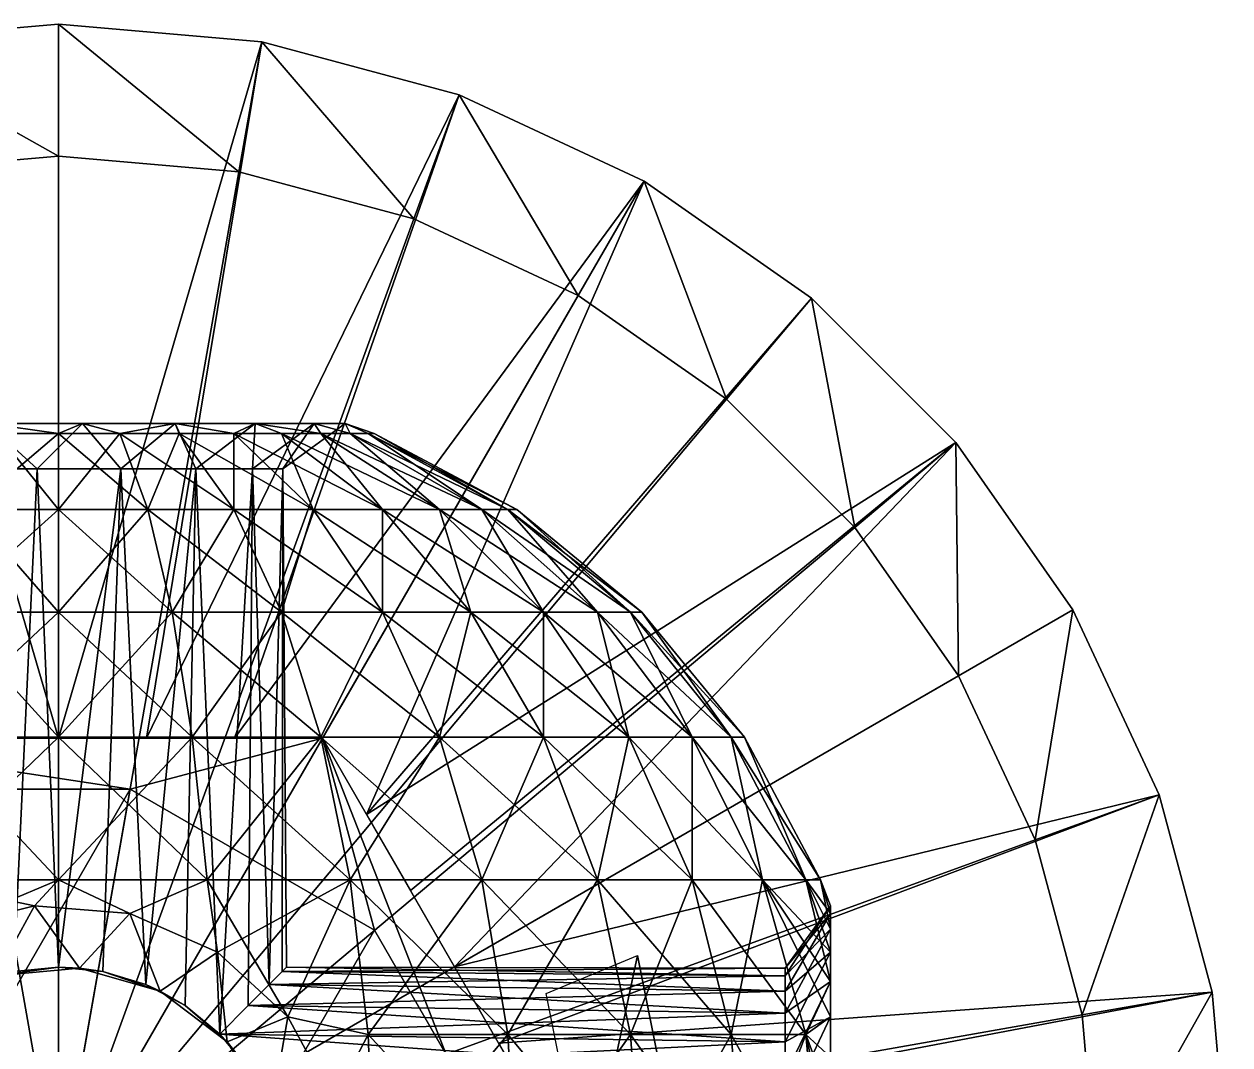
# Model space of a CAD drawing. Header units: centimetres. Extents: x -66.3 to 12.3, y -19.3 to 19.3.
# Drawn here: x 10.431 to 12.258, y 17.728 to 19.275 of the extents above; entities that cross this region are included whole.
import ezdxf

# ---------------------------------------------------------------- set-up
doc = ezdxf.new("R2010")
doc.units = ezdxf.units.CM
doc.layers.add('chrom', color=9, linetype='Continuous', true_color=0xbebebe)
doc.layers.add('plastik schwarz', color=250, linetype='Continuous', true_color=0x282828)

# ---------------------------------------------------------------- blocks, each defined once
blk = doc.blocks.new('GeometrySelector_19HIY996')
at = {"layer": 'plastik schwarz'}
for points in [[(-0.587308, -0.213763, 1.99999999065612), (-0.478778, -0.401742, 1.9999999824393), (0.10853, 0.615505, 2.0000000269046)], [(0.10853, 0.615505, 2.0000000269046), (-0.478778, -0.401742, 1.9999999824393), (-0.10853, -0.615505, 1.9999999730954)], [(0.10853, 0.615505, 2.0000000269046), (-0.10853, -0.615505, 1.9999999730954), (0.478778, 0.401742, 2.0000000175607)], [(0.478778, 0.401742, 2.0000000175607), (-0.10853, -0.615505, 1.9999999730954), (0.10853, -0.615505, 1.9999999730954)], [(-1.775, 7.86805e-08, 0.2), (-1.575, 8.74228e-08), (-1.74803, -0.308226, 0.2)], [(-1.775, 6.11959e-08, 0.6000000000000001), (-1.775, 7.86805e-08, 0.2), (-1.74803, -0.308226, 0.2)], [(-0.733333, -0.11547, 1.1), (-1.775, 6.11959e-08, 0.6000000000000001), (-1.74803, -0.308226, 0.6000000000000001)], [(-1.775, 6.11959e-08, 0.6000000000000001), (-1.74803, -0.308226, 0.2), (-1.74803, -0.308226, 0.6000000000000001)], [(-1.575, 8.74228e-08), (-1.55107, -0.273496), (-1.74803, -0.308226, 0.2)], [(0, 8.74228e-08), (-1.55107, -0.273496), (-1.575, 8.74228e-08)], [(0, 8.74228e-08), (-1.48002, -0.538682), (-1.55107, -0.273496)], [(0, 8.74228e-08), (-1.36399, -0.7875), (-1.48002, -0.538682)], [(0, 8.74228e-08), (-1.20652, -1.01239), (-1.36399, -0.7875)], [(0, 8.74228e-08), (-1.01239, -1.20652), (-1.20652, -1.01239)], [(0, 8.74228e-08), (-0.7875, -1.36399), (-1.01239, -1.20652)], [(-0.8, 1.09278e-08, 1.75), (-0.8, 3.93403e-08, 1.1), (-0.4, -0.69282, 1.1)], [(-0.587308, -0.213763, 1.99999999065612), (-0.8, 1.09278e-08, 1.75), (-0.4, -0.69282, 1.75)], [(-0.8, 1.09278e-08, 1.75), (-0.4, -0.69282, 1.1), (-0.4, -0.69282, 1.75)], [(0, 8.74228e-08), (-0.538682, -1.48002), (-0.7875, -1.36399)], [(0, 8.74228e-08), (-0.273496, -1.55107), (-0.538682, -1.48002)], [(0, 8.74228e-08), (0, -1.575), (-0.273496, -1.55107)], [(0, 8.74228e-08), (1.575, 8.74228e-08), (1.55107, -0.273496)], [(0, 8.74228e-08), (1.55107, -0.273496), (1.48002, -0.538682)], [(0, 8.74228e-08), (1.48002, -0.538682), (1.36399, -0.7875)], [(0, 8.74228e-08), (1.36399, -0.7875), (1.20652, -1.01239)], [(0, 8.74228e-08), (1.20652, -1.01239), (1.01239, -1.20652)], [(0, 8.74228e-08), (1.01239, -1.20652), (0.7875, -1.36399)], [(0, 8.74228e-08), (0.7875, -1.36399), (0.538682, -1.48002)], [(0, 8.74228e-08), (0.538682, -1.48002), (0.273496, -1.55107)], [(0, 8.74228e-08), (0.273496, -1.55107), (0, -1.575)], [(-0.666667, -0.23094, 1.1), (-0.733333, -0.11547, 1.1), (-1.74803, -0.308226, 0.6000000000000001)], [(-0.587308, -0.213763, 1.99999999065612), (-0.4, -0.69282, 1.75), (-0.478778, -0.401742, 1.9999999824393)], [(-0.666667, -0.23094, 1.1), (-1.74803, -0.308226, 0.6000000000000001), (-1.66795, -0.607086, 0.6000000000000001)], [(-0.6, -0.34641, 1.1), (-0.666667, -0.23094, 1.1), (-1.66795, -0.607086, 0.6000000000000001)], [(-1.74803, -0.308226, 0.2), (-1.55107, -0.273496), (-1.66795, -0.607086, 0.2)], [(-1.55107, -0.273496), (-1.48002, -0.538682), (-1.66795, -0.607086, 0.2)], [(-1.74803, -0.308226, 0.6000000000000001), (-1.74803, -0.308226, 0.2), (-1.66795, -0.607086, 0.2)], [(-1.74803, -0.308226, 0.6000000000000001), (-1.66795, -0.607086, 0.2), (-1.66795, -0.607086, 0.6000000000000001)], [(-0.6, -0.34641, 1.1), (-1.66795, -0.607086, 0.6000000000000001), (-1.53719, -0.8875, 0.6000000000000001)], [(-0.6, -0.34641, 1.1), (-1.53719, -0.8875, 0.6000000000000001), (-1.35973, -1.14095, 0.6000000000000001)], [(-0.6, -0.34641, 1.1), (-1.35973, -1.14095, 0.6000000000000001), (-0.533333, -0.46188, 1.1)], [(-0.10853, -0.615505, 1.9999999730954), (-0.478778, -0.401742, 1.9999999824393), (-0.4, -0.69282, 1.75)], [(-0.466667, -0.57735, 1.1), (-0.533333, -0.46188, 1.1), (-1.35973, -1.14095, 0.6000000000000001)], [(-1.66795, -0.607086, 0.2), (-1.48002, -0.538682), (-1.53719, -0.8875, 0.2)], [(-1.48002, -0.538682), (-1.36399, -0.7875), (-1.53719, -0.8875, 0.2)], [(-1.14095, -1.35973, 0.6000000000000001), (-0.466667, -0.57735, 1.1), (-1.35973, -1.14095, 0.6000000000000001)], [(-0.466667, -0.57735, 1.1), (-1.14095, -1.35973, 0.6000000000000001), (-0.8875, -1.53719, 0.6000000000000001)], [(-0.466667, -0.57735, 1.1), (-0.8875, -1.53719, 0.6000000000000001), (-0.4, -0.69282, 1.1)], [(-1.66795, -0.607086, 0.6000000000000001), (-1.66795, -0.607086, 0.2), (-1.53719, -0.8875, 0.2)], [(-1.66795, -0.607086, 0.6000000000000001), (-1.53719, -0.8875, 0.2), (-1.53719, -0.8875, 0.6000000000000001)], [(-0.10853, -0.615505, 1.9999999730954), (-0.4, -0.69282, 1.75), (0.4, -0.69282, 1.75)], [(-0.10853, -0.615505, 1.9999999730954), (0.4, -0.69282, 1.75), (0.10853, -0.615505, 1.9999999730954)], [(-0.266667, -0.69282, 1.1), (-0.4, -0.69282, 1.1), (-0.8875, -1.53719, 0.6000000000000001)], [(-0.266667, -0.69282, 1.1), (-0.8875, -1.53719, 0.6000000000000001), (-0.607086, -1.66795, 0.6000000000000001)], [(-0.133333, -0.69282, 1.1), (-0.266667, -0.69282, 1.1), (-0.607086, -1.66795, 0.6000000000000001)], [(-0.133333, -0.69282, 1.1), (-0.607086, -1.66795, 0.6000000000000001), (-0.308226, -1.74803, 0.6000000000000001)], [(-0.4, -0.69282, 1.75), (-0.4, -0.69282, 1.1), (0.4, -0.69282, 1.1)], [(-0.4, -0.69282, 1.75), (0.4, -0.69282, 1.1), (0.4, -0.69282, 1.75)], [(0, -0.69282, 1.1), (-0.133333, -0.69282, 1.1), (-0.308226, -1.74803, 0.6000000000000001)], [(0, -0.69282, 1.1), (-0.308226, -1.74803, 0.6000000000000001), (0, -1.775, 0.6000000000000001)], [(0, -0.69282, 1.1), (0, -1.775, 0.6000000000000001), (0.308226, -1.74803, 0.6000000000000001)], [(0, -0.69282, 1.1), (0.308226, -1.74803, 0.6000000000000001), (0.133333, -0.69282, 1.1)], [(-1.53719, -0.8875, 0.2), (-1.36399, -0.7875), (-1.35973, -1.14095, 0.2)], [(-1.36399, -0.7875), (-1.20652, -1.01239), (-1.35973, -1.14095, 0.2)], [(-1.53719, -0.8875, 0.6000000000000001), (-1.53719, -0.8875, 0.2), (-1.35973, -1.14095, 0.2)], [(-1.53719, -0.8875, 0.6000000000000001), (-1.35973, -1.14095, 0.2), (-1.35973, -1.14095, 0.6000000000000001)], [(-1.35973, -1.14095, 0.2), (-1.20652, -1.01239), (-1.14095, -1.35973, 0.2)], [(-1.20652, -1.01239), (-1.01239, -1.20652), (-1.14095, -1.35973, 0.2)], [(-1.35973, -1.14095, 0.6000000000000001), (-1.35973, -1.14095, 0.2), (-1.14095, -1.35973, 0.2)], [(-1.35973, -1.14095, 0.6000000000000001), (-1.14095, -1.35973, 0.2), (-1.14095, -1.35973, 0.6000000000000001)], [(-1.14095, -1.35973, 0.2), (-1.01239, -1.20652), (-0.8875, -1.53719, 0.2)], [(-1.01239, -1.20652), (-0.7875, -1.36399), (-0.8875, -1.53719, 0.2)], [(-1.14095, -1.35973, 0.6000000000000001), (-1.14095, -1.35973, 0.2), (-0.8875, -1.53719, 0.2)], [(-1.14095, -1.35973, 0.6000000000000001), (-0.8875, -1.53719, 0.2), (-0.8875, -1.53719, 0.6000000000000001)], [(-0.8875, -1.53719, 0.2), (-0.7875, -1.36399), (-0.607086, -1.66795, 0.2)], [(-0.7875, -1.36399), (-0.538682, -1.48002), (-0.607086, -1.66795, 0.2)], [(-0.607086, -1.66795, 0.2), (-0.538682, -1.48002), (-0.308226, -1.74803, 0.2)], [(-0.538682, -1.48002), (-0.273496, -1.55107), (-0.308226, -1.74803, 0.2)], [(-0.8875, -1.53719, 0.6000000000000001), (-0.8875, -1.53719, 0.2), (-0.607086, -1.66795, 0.2)], [(-0.8875, -1.53719, 0.6000000000000001), (-0.607086, -1.66795, 0.2), (-0.607086, -1.66795, 0.6000000000000001)], [(-0.308226, -1.74803, 0.2), (-0.273496, -1.55107), (0, -1.775, 0.2)], [(-0.273496, -1.55107), (0, -1.575), (0, -1.775, 0.2)], [(0, -1.575), (0.273496, -1.55107), (0.308226, -1.74803, 0.2)], [(0, -1.775, 0.2), (0, -1.575), (0.308226, -1.74803, 0.2)], [(-0.607086, -1.66795, 0.6000000000000001), (-0.607086, -1.66795, 0.2), (-0.308226, -1.74803, 0.2)], [(-0.607086, -1.66795, 0.6000000000000001), (-0.308226, -1.74803, 0.2), (-0.308226, -1.74803, 0.6000000000000001)], [(-0.308226, -1.74803, 0.6000000000000001), (-0.308226, -1.74803, 0.2), (0, -1.775, 0.2)], [(-0.308226, -1.74803, 0.6000000000000001), (0, -1.775, 0.2), (0, -1.775, 0.6000000000000001)], [(0, -1.775, 0.6000000000000001), (0, -1.775, 0.2), (0.308226, -1.74803, 0.2)], [(0, -1.775, 0.6000000000000001), (0.308226, -1.74803, 0.2), (0.308226, -1.74803, 0.6000000000000001)]]:
    blk.add_3dface(points, dxfattribs=at)
blk = doc.blocks.new('hallerfuss_19HIY99')
blk.add_blockref('GeometrySelector_19HIY996', (0, 0))
blk = doc.blocks.new('GeometrySelector_19HIY9914')
for points in [[(47.83543, 7.1e-15, 115.48494), (41.66691, -14.30426999999999, 116.97973), (46.91628, -24.38629, 113.26593)], [(69.44628, 6.4e-15, 103.9337), (47.83543, 7.1e-15, 115.48494), (46.91628, -24.38629, 113.26593)], [(69.44628, 6.4e-15, 103.9337), (46.91628, -24.38629, 113.26593), (68.11189, -24.38629, 101.93664)], [(68.11189, -24.38629, 101.93664), (86.68999, -24.38629, 86.68999), (88.38835, 5.4e-15, 88.38835)], [(69.44628, 6.4e-15, 103.9337), (68.11189, -24.38629, 101.93664), (88.38835, 5.4e-15, 88.38835)], [(88.38835, 5.4e-15, 88.38835), (86.68999, -24.38629, 86.68999), (103.9337, 4.3e-15, 69.44628)], [(101.93664, -24.38629, 68.11189), (103.9337, 4.3e-15, 69.44628), (86.68999, -24.38629, 86.68999)], [(113.26593, -24.38629, 46.91628), (115.48494, 2.9e-15, 47.83543), (101.93664, -24.38629, 68.11189)], [(101.93664, -24.38629, 68.11189), (115.48494, 2.9e-15, 47.83543), (103.9337, 4.3e-15, 69.44628)], [(116.97973, -7.251029999999997, 43.45303999999999), (115.48494, 2.9e-15, 47.83543), (113.26593, -24.38629, 46.91628)], [(41.66691, -14.30427000000001, -116.97973), (47.83543, -7.1e-15, -115.48494), (46.91628, -24.38629000000001, -113.26593)], [(46.91628, -24.38629000000001, -113.26593), (47.83543, -7.1e-15, -115.48494), (68.11189, -24.38629000000001, -101.93664)], [(68.11189, -24.38629000000001, -101.93664), (47.83543, -7.1e-15, -115.48494), (69.44628, -6.4e-15, -103.9337)], [(68.11189, -24.38629000000001, -101.93664), (69.44628, -6.4e-15, -103.9337), (86.68999, -24.38629000000001, -86.68999)], [(86.68999, -24.38629000000001, -86.68999), (69.44628, -6.4e-15, -103.9337), (88.38835, -5.4e-15, -88.38835)], [(86.68999, -24.38629000000001, -86.68999), (88.38835, -5.4e-15, -88.38835), (101.93664, -24.38629000000001, -68.11189)], [(101.93664, -24.38629000000001, -68.11189), (88.38835, -5.4e-15, -88.38835), (103.9337, -4.3e-15, -69.44628)], [(113.26593, -24.38629000000001, -46.91628), (101.93664, -24.38629000000001, -68.11189), (103.9337, -4.3e-15, -69.44628)], [(113.26593, -24.38629000000001, -46.91628), (103.9337, -4.3e-15, -69.44628), (115.48494, -2.9e-15, -47.83543)], [(115.48494, -2.9e-15, -47.83543), (116.97973, -14.30427, -41.66691), (113.26593, -24.38629000000001, -46.91628)], [(116.97973, -7.251029999999997, 43.45303999999999), (113.26593, -24.38629, 46.91628), (116.97973, -20.96733, 38.74423)], [(34.7647, -27.05845000000001, -116.97973), (25.55862, -23.29976000000001, -110.12026), (32.24955, -12.49354000000001, -110.12026)], [(28.75638, -19.2144, -28.75638), (32.24955, -12.49354000000001, -110.12026), (25.55862, -23.29976000000001, -110.12026)], [(34.7647, -27.05844999999999, 116.97973), (32.24955, -12.49353999999999, 110.12026), (25.55862, -23.29975999999999, 110.12026)], [(28.75638, -19.2144, 28.75638), (25.55862, -23.29975999999999, 110.12026), (32.24955, -12.49353999999999, 110.12026)], [(110.12026, -12.49354, -32.24955), (28.75638, -19.2144, -28.75638), (110.12026, -23.29976, -25.55862)], [(34.7647, -27.05845000000001, -116.97973), (32.24955, -12.49354000000001, -110.12026), (41.66691, -14.30427000000001, -116.97973)], [(41.66691, -14.30426999999999, 116.97973), (32.24955, -12.49353999999999, 110.12026), (34.7647, -27.05844999999999, 116.97973)], [(116.97973, -14.30427, -41.66691), (110.12026, -12.49354, -32.24955), (116.97973, -27.05845, -34.7647)], [(116.97973, -27.05845, -34.7647), (110.12026, -12.49354, -32.24955), (110.12026, -23.29976, -25.55862)], [(46.91628, -24.38629, 113.26593), (41.66691, -14.30426999999999, 116.97973), (34.7647, -27.05844999999999, 116.97973)], [(46.91628, -24.38629000000001, -113.26593), (34.7647, -27.05845000000001, -116.97973), (41.66691, -14.30427000000001, -116.97973)], [(113.26593, -24.38629000000001, -46.91628), (116.97973, -14.30427, -41.66691), (116.97973, -27.05845, -34.7647)], [(110.12026, -27.59943, 20.84212), (24.45529, -24.45529, 24.45529), (110.12026, -18.20666, 29.40476)], [(110.12026, -18.20666, 29.40476), (24.45529, -24.45529, 24.45529), (28.75638, -19.2144, 28.75638)], [(116.97973, -32.41149, 29.83688), (110.12026, -27.59943, 20.84212), (110.12026, -18.20666, 29.40476)], [(116.97973, -32.41149, 29.83688), (110.12026, -18.20666, 29.40476), (116.97973, -20.96733, 38.74423)], [(28.75638, -19.2144, -28.75638), (25.55862, -23.29976000000001, -110.12026), (24.45529, -24.45529, -24.45529)], [(24.45529, -24.45529, 24.45529), (25.55862, -23.29975999999999, 110.12026), (28.75638, -19.2144, 28.75638)], [(110.12026, -23.29976, -25.55862), (28.75638, -19.2144, -28.75638), (24.45529, -24.45529, -24.45529)], [(116.97973, -20.96733, 38.74423), (113.26593, -24.38629, 46.91628), (116.97973, -32.41149, 29.83688)], [(24.09518, -36.88043, -116.97973), (15.41586, -30.95922000000001, -110.12026), (25.55862, -23.29976000000001, -110.12026)], [(19.2144, -28.75638, -28.75638), (25.55862, -23.29976000000001, -110.12026), (15.41586, -30.95922000000001, -110.12026)], [(24.09518, -36.88042999999999, 116.97973), (25.55862, -23.29975999999999, 110.12026), (15.41586, -30.95921999999999, 110.12026)], [(19.2144, -28.75638, 28.75638), (15.41586, -30.95921999999999, 110.12026), (25.55862, -23.29975999999999, 110.12026)], [(24.45529, -24.45529, -24.45529), (25.55862, -23.29976000000001, -110.12026), (19.2144, -28.75638, -28.75638)], [(19.2144, -28.75638, 28.75638), (25.55862, -23.29975999999999, 110.12026), (24.45529, -24.45529, 24.45529)], [(24.09518, -36.88043, -116.97973), (25.55862, -23.29976000000001, -110.12026), (34.7647, -27.05845000000001, -116.97973)], [(34.7647, -27.05844999999999, 116.97973), (25.55862, -23.29975999999999, 110.12026), (24.09518, -36.88042999999999, 116.97973)], [(110.12026, -23.29976, -25.55862), (24.45529, -24.45529, -24.45529), (28.75638, -28.75638, -19.2144)], [(110.12026, -23.29976, -25.55862), (28.75638, -28.75638, -19.2144), (110.12026, -30.95922, -15.41586)], [(116.97973, -27.05845, -34.7647), (110.12026, -23.29976, -25.55862), (116.97973, -36.88043, -24.09518)], [(116.97973, -36.88043, -24.09518), (110.12026, -23.29976, -25.55862), (110.12026, -30.95922, -15.41586)], [(20.84212, -110.12026, 27.59943000000001), (19.2144, -28.75638, 28.75638), (24.45529, -24.45529, 24.45529)], [(20.84212, -110.12026, -27.59942999999999), (24.45529, -24.45529, -24.45529), (19.2144, -28.75638, -28.75638)], [(20.84212, -110.12026, 27.59943000000001), (24.45529, -24.45529, 24.45529), (29.40476, -110.12026, 18.20666000000001)], [(29.40476, -110.12026, -18.20665999999999), (24.45529, -24.45529, -24.45529), (20.84212, -110.12026, -27.59942999999999)], [(29.40476, -110.12026, 18.20666000000001), (24.45529, -24.45529, 24.45529), (28.75638, -28.75638, 19.2144)], [(29.40476, -110.12026, -18.20665999999999), (28.75638, -28.75638, -19.2144), (24.45529, -24.45529, -24.45529)], [(110.12026, -27.59943, 20.84212), (28.75638, -28.75638, 19.2144), (24.45529, -24.45529, 24.45529)], [(46.91628, -24.38629, 113.26593), (34.7647, -27.05844999999999, 116.97973), (44.19417, -47.83543, 106.69417)], [(46.91628, -24.38629000000001, -113.26593), (44.19417, -47.83543000000001, -106.69417), (34.7647, -27.05845000000001, -116.97973)], [(64.16, -47.83543000000001, -96.02221999999999), (44.19417, -47.83543000000001, -106.69417), (46.91628, -24.38629000000001, -113.26593)], [(44.19417, -47.83543, 106.69417), (64.16, -47.83543, 96.02221999999999), (68.11189, -24.38629, 101.93664)], [(68.11189, -24.38629, 101.93664), (46.91628, -24.38629, 113.26593), (44.19417, -47.83543, 106.69417)], [(46.91628, -24.38629000000001, -113.26593), (68.11189, -24.38629000000001, -101.93664), (64.16, -47.83543000000001, -96.02221999999999)], [(68.11189, -24.38629, 101.93664), (64.16, -47.83543, 96.02221999999999), (86.68999, -24.38629, 86.68999)], [(81.66019, -47.83543, 81.66019), (86.68999, -24.38629, 86.68999), (64.16, -47.83543, 96.02221999999999)], [(64.16, -47.83543000000001, -96.02221999999999), (68.11189, -24.38629000000001, -101.93664), (81.66019, -47.83543000000001, -81.66019)], [(81.66019, -47.83543000000001, -81.66019), (68.11189, -24.38629000000001, -101.93664), (86.68999, -24.38629000000001, -86.68999)], [(96.02221999999999, -47.83543, 64.16), (101.93664, -24.38629, 68.11189), (81.66019, -47.83543, 81.66019)], [(81.66019, -47.83543, 81.66019), (101.93664, -24.38629, 68.11189), (86.68999, -24.38629, 86.68999)], [(86.68999, -24.38629000000001, -86.68999), (96.02221999999999, -47.83543000000001, -64.16), (81.66019, -47.83543000000001, -81.66019)], [(101.93664, -24.38629000000001, -68.11189), (96.02221999999999, -47.83543000000001, -64.16), (86.68999, -24.38629000000001, -86.68999)], [(106.69417, -47.83543, -44.19417), (96.02221999999999, -47.83543000000001, -64.16), (101.93664, -24.38629000000001, -68.11189)], [(106.69417, -47.83543, 44.19417), (113.26593, -24.38629, 46.91628), (96.02221999999999, -47.83543, 64.16)], [(96.02221999999999, -47.83543, 64.16), (113.26593, -24.38629, 46.91628), (101.93664, -24.38629, 68.11189)], [(106.69417, -47.83543, -44.19417), (101.93664, -24.38629000000001, -68.11189), (113.26593, -24.38629000000001, -46.91628)], [(116.97973, -32.41149, 29.83688), (113.26593, -24.38629, 46.91628), (106.69417, -47.83543, 44.19417)], [(113.26593, -24.38629000000001, -46.91628), (116.97973, -27.05845, -34.7647), (106.69417, -47.83543, -44.19417)], [(44.19417, -47.83543000000001, -106.69417), (22.52999, -47.83543000000001, -113.26593), (34.7647, -27.05845000000001, -116.97973)], [(34.7647, -27.05845000000001, -116.97973), (22.52999, -47.83543000000001, -113.26593), (24.09518, -36.88043, -116.97973)], [(44.19417, -47.83543, 106.69417), (34.7647, -27.05844999999999, 116.97973), (24.09518, -36.88042999999999, 116.97973)], [(106.69417, -47.83543, -44.19417), (116.97973, -27.05845, -34.7647), (116.97973, -36.88043, -24.09518)], [(19.2144, -28.75638, -28.75638), (15.41586, -30.95922000000001, -110.12026), (13.23511, -31.95237000000001, -31.95237)], [(13.23511, -31.95237, 31.95237000000001), (15.41586, -30.95921999999999, 110.12026), (19.2144, -28.75638, 28.75638)], [(20.84212, -110.12026, 27.59943000000001), (13.23511, -31.95237, 31.95237000000001), (19.2144, -28.75638, 28.75638)], [(20.84212, -110.12026, -27.59942999999999), (19.2144, -28.75638, -28.75638), (13.23511, -31.95237000000001, -31.95237)], [(110.12026, -27.59943, 20.84212), (31.95237, -31.95237, 13.23511), (28.75638, -28.75638, 19.2144)], [(29.40476, -110.12026, 18.20666000000001), (28.75638, -28.75638, 19.2144), (31.95237, -31.95237, 13.23511)], [(29.40476, -110.12026, -18.20665999999999), (31.95237, -31.95237, -13.23511), (28.75638, -28.75638, -19.2144)], [(110.12026, -30.95922, -15.41586), (28.75638, -28.75638, -19.2144), (31.95237, -31.95237, -13.23511)], [(110.12026, -33.26474, 9.464630000000001), (31.95237, -31.95237, 13.23511), (110.12026, -27.59943, 20.84212)], [(116.97973, -40.34336, 17.69624), (110.12026, -33.26474, 9.464630000000001), (110.12026, -27.59943, 20.84212)], [(116.97973, -40.34336, 17.69624), (110.12026, -27.59943, 20.84212), (116.97973, -32.41149, 29.83688)], [(10.81459, -42.70584000000001, -116.97973), (3.1911, -34.43747000000001, -110.12026), (15.41586, -30.95922000000001, -110.12026)], [(6.747199999999999, -33.92046, -33.92046), (15.41586, -30.95922000000001, -110.12026), (3.1911, -34.43747000000001, -110.12026)], [(10.81459, -42.70583999999999, 116.97973), (15.41586, -30.95921999999999, 110.12026), (3.1911, -34.43747, 110.12026)], [(6.747199999999999, -33.92046, 33.92046), (3.1911, -34.43747, 110.12026), (15.41586, -30.95921999999999, 110.12026)], [(13.23511, -31.95237000000001, -31.95237), (15.41586, -30.95922000000001, -110.12026), (6.747199999999999, -33.92046, -33.92046)], [(6.747199999999999, -33.92046, 33.92046), (15.41586, -30.95921999999999, 110.12026), (13.23511, -31.95237, 31.95237000000001)], [(10.81459, -42.70584000000001, -116.97973), (15.41586, -30.95922000000001, -110.12026), (24.09518, -36.88043, -116.97973)], [(24.09518, -36.88042999999999, 116.97973), (15.41586, -30.95921999999999, 110.12026), (10.81459, -42.70583999999999, 116.97973)], [(110.12026, -30.95922, -15.41586), (31.95237, -31.95237, -13.23511), (33.92046, -33.92046, -6.747199999999998)], [(110.12026, -30.95922, -15.41586), (33.92046, -33.92046, -6.747199999999998), (110.12026, -34.43747, -3.191099999999998)], [(116.97973, -36.88043, -24.09518), (110.12026, -30.95922, -15.41586), (116.97973, -42.70584, -10.81459)], [(116.97973, -42.70584, -10.81459), (110.12026, -30.95922, -15.41586), (110.12026, -34.43747, -3.191099999999998)], [(9.46463, -110.12026, 33.26474000000001), (6.747199999999999, -33.92046, 33.92046), (13.23511, -31.95237, 31.95237000000001)], [(9.46463, -110.12026, -33.26474), (13.23511, -31.95237000000001, -31.95237), (6.747199999999999, -33.92046, -33.92046)], [(9.46463, -110.12026, 33.26474000000001), (13.23511, -31.95237, 31.95237000000001), (20.84212, -110.12026, 27.59943000000001)], [(20.84212, -110.12026, -27.59942999999999), (13.23511, -31.95237000000001, -31.95237), (9.46463, -110.12026, -33.26474)], [(29.40476, -110.12026, 18.20666000000001), (31.95237, -31.95237, 13.23511), (33.99612, -110.12026, 6.354980000000007)], [(33.99612, -110.12026, -6.354979999999993), (31.95237, -31.95237, -13.23511), (29.40476, -110.12026, -18.20665999999999)], [(33.99612, -110.12026, 6.354980000000007), (31.95237, -31.95237, 13.23511), (33.92046, -33.92046, 6.747200000000001)], [(33.99612, -110.12026, -6.354979999999993), (33.92046, -33.92046, -6.747199999999998), (31.95237, -31.95237, -13.23511)], [(110.12026, -33.26474, 9.464630000000001), (33.92046, -33.92046, 6.747200000000001), (31.95237, -31.95237, 13.23511)], [(116.97973, -32.41149, 29.83688), (106.69417, -47.83543, 44.19417), (113.26593, -47.83543, 22.52999)], [(113.26593, -47.83543, 22.52999), (116.97973, -40.34336, 17.69624), (116.97973, -32.41149, 29.83688)], [(-17.69624, -40.34336, -116.97973), (-9.46463, -33.26474000000001, -110.12026), (-3.63794, -43.90341000000001, -116.97973)], [(-3.63794, -43.90340999999999, 116.97973), (-9.46463, -33.26474, 110.12026), (-17.69624, -40.34335999999999, 116.97973)], [(-15.41586, -110.12026, 30.95922000000001), (-6.747199999999999, -33.92046, 33.92046), (-3.1911, -110.12026, 34.43747000000001)], [(-3.1911, -110.12026, -34.43747), (-6.747199999999999, -33.92046, -33.92046), (-15.41586, -110.12026, -30.95921999999999)], [(-3.63794, -43.90341000000001, -116.97973), (-9.46463, -33.26474000000001, -110.12026), (3.1911, -34.43747000000001, -110.12026)], [(0, -34.585, -34.585), (3.1911, -34.43747000000001, -110.12026), (-9.46463, -33.26474000000001, -110.12026)], [(0, -34.585, -34.585), (-9.46463, -33.26474000000001, -110.12026), (-6.747199999999999, -33.92046, -33.92046)], [(-3.63794, -43.90340999999999, 116.97973), (3.1911, -34.43747, 110.12026), (-9.46463, -33.26474, 110.12026)], [(-6.747199999999999, -33.92046, 33.92046), (-9.46463, -33.26474, 110.12026), (0, -34.585, 34.585)], [(0, -34.585, 34.585), (-9.46463, -33.26474, 110.12026), (3.1911, -34.43747, 110.12026)], [(-3.1911, -110.12026, 34.43747000000001), (-6.747199999999999, -33.92046, 33.92046), (0, -34.585, 34.585)], [(-3.1911, -110.12026, -34.43747), (0, -34.585, -34.585), (-6.747199999999999, -33.92046, -33.92046)], [(-3.63794, -43.90341000000001, -116.97973), (3.1911, -34.43747000000001, -110.12026), (10.81459, -42.70584000000001, -116.97973)], [(10.81459, -42.70583999999999, 116.97973), (3.1911, -34.43747, 110.12026), (-3.63794, -43.90340999999999, 116.97973)], [(-3.1911, -110.12026, 34.43747000000001), (0, -34.585, 34.585), (9.46463, -110.12026, 33.26474000000001)], [(9.46463, -110.12026, -33.26474), (0, -34.585, -34.585), (-3.1911, -110.12026, -34.43747)], [(6.747199999999999, -33.92046, -33.92046), (3.1911, -34.43747000000001, -110.12026), (0, -34.585, -34.585)], [(0, -34.585, 34.585), (3.1911, -34.43747, 110.12026), (6.747199999999999, -33.92046, 33.92046)], [(9.46463, -110.12026, 33.26474000000001), (0, -34.585, 34.585), (6.747199999999999, -33.92046, 33.92046)], [(9.46463, -110.12026, -33.26474), (6.747199999999999, -33.92046, -33.92046), (0, -34.585, -34.585)], [(110.12026, -33.26474, 9.464630000000001), (34.585, -34.585), (33.92046, -33.92046, 6.747200000000001)], [(33.99612, -110.12026, 6.354980000000007), (33.92046, -33.92046, 6.747200000000001), (34.585, -34.585)], [(33.99612, -110.12026, -6.354979999999993), (34.585, -34.585), (33.92046, -33.92046, -6.747199999999998)], [(110.12026, -34.43747, -3.191099999999998), (33.92046, -33.92046, -6.747199999999998), (34.585, -34.585)], [(33.99612, -110.12026, 6.354980000000007), (34.585, -34.585), (33.99612, -110.12026, -6.354979999999993)], [(110.12026, -34.43747, -3.191099999999998), (34.585, -34.585), (110.12026, -33.26474, 9.464630000000001)], [(116.97973, -43.90341, 3.637940000000003), (110.12026, -34.43747, -3.191099999999998), (110.12026, -33.26474, 9.464630000000001)], [(116.97973, -43.90341, 3.637940000000003), (110.12026, -33.26474, 9.464630000000001), (116.97973, -40.34336, 17.69624)], [(116.97973, -42.70584, -10.81459), (110.12026, -34.43747, -3.191099999999998), (116.97973, -43.90341, 3.637940000000003)], [(22.52999, -47.83543, 113.26593), (24.09518, -36.88042999999999, 116.97973), (10.81459, -42.70583999999999, 116.97973)], [(24.09518, -36.88043, -116.97973), (22.52999, -47.83543000000001, -113.26593), (10.81459, -42.70584000000001, -116.97973)], [(44.19417, -47.83543, 106.69417), (24.09518, -36.88042999999999, 116.97973), (22.52999, -47.83543, 113.26593)], [(106.69417, -47.83543, -44.19417), (116.97973, -36.88043, -24.09518), (113.26593, -47.83543, -22.52998999999999)], [(113.26593, -47.83543, -22.52998999999999), (116.97973, -36.88043, -24.09518), (116.97973, -42.70584, -10.81459)], [(0, -47.83543, 115.48494), (-17.69624, -40.34335999999999, 116.97973), (-22.52999, -47.83543, 113.26593)], [(-3.63794, -43.90341000000001, -116.97973), (-22.52999, -47.83543000000001, -113.26593), (-17.69624, -40.34336, -116.97973)], [(0, -47.83543, 115.48494), (-3.63794, -43.90340999999999, 116.97973), (-17.69624, -40.34335999999999, 116.97973)], [(115.48494, -47.83543), (116.97973, -40.34336, 17.69624), (113.26593, -47.83543, 22.52999)], [(115.48494, -47.83543), (116.97973, -43.90341, 3.637940000000003), (116.97973, -40.34336, 17.69624)], [(0, -47.83543, 115.48494), (10.81459, -42.70583999999999, 116.97973), (-3.63794, -43.90340999999999, 116.97973)], [(10.81459, -42.70584000000001, -116.97973), (0, -47.83543000000001, -115.48494), (-3.63794, -43.90341000000001, -116.97973)], [(22.52999, -47.83543, 113.26593), (10.81459, -42.70583999999999, 116.97973), (0, -47.83543, 115.48494)], [(10.81459, -42.70584000000001, -116.97973), (22.52999, -47.83543000000001, -113.26593), (0, -47.83543000000001, -115.48494)], [(113.26593, -47.83543, -22.52998999999999), (116.97973, -42.70584, -10.81459), (115.48494, -47.83543)], [(115.48494, -47.83543), (116.97973, -42.70584, -10.81459), (116.97973, -43.90341, 3.637940000000003)], [(-3.63794, -43.90341000000001, -116.97973), (0, -47.83543000000001, -115.48494), (-22.52999, -47.83543000000001, -113.26593)], [(0, -47.83543, 115.48494), (-22.52999, -47.83543, 113.26593), (-20.27646, -69.44628, 101.93664)], [(0, -47.83543000000001, -115.48494), (0, -69.44628, -103.9337), (-22.52999, -47.83543000000001, -113.26593)], [(0, -69.44628, -103.9337), (-20.27646, -69.44628, -101.93664), (-22.52999, -47.83543000000001, -113.26593)], [(0, -69.44628, 103.9337), (0, -47.83543, 115.48494), (-20.27646, -69.44628, 101.93664)], [(0, -69.44628, 103.9337), (20.27646, -69.44628, 101.93664), (22.52999, -47.83543, 113.26593)], [(22.52999, -47.83543000000001, -113.26593), (20.27646, -69.44628, -101.93664), (0, -47.83543000000001, -115.48494)], [(22.52999, -47.83543, 113.26593), (0, -47.83543, 115.48494), (0, -69.44628, 103.9337)], [(20.27646, -69.44628, -101.93664), (0, -69.44628, -103.9337), (0, -47.83543000000001, -115.48494)], [(22.52999, -47.83543, 113.26593), (20.27646, -69.44628, 101.93664), (44.19417, -47.83543, 106.69417)], [(20.27646, -69.44628, 101.93664), (39.77371, -69.44628, 96.02221999999999), (44.19417, -47.83543, 106.69417)], [(39.77371, -69.44628, -96.02221999999999), (20.27646, -69.44628, -101.93664), (22.52999, -47.83543000000001, -113.26593)], [(44.19417, -47.83543000000001, -106.69417), (39.77371, -69.44628, -96.02221999999999), (22.52999, -47.83543000000001, -113.26593)], [(44.19417, -47.83543, 106.69417), (39.77371, -69.44628, 96.02221999999999), (64.16, -47.83543, 96.02221999999999)], [(57.74247, -69.44628, -86.41771), (39.77371, -69.44628, -96.02221999999999), (44.19417, -47.83543000000001, -106.69417)], [(39.77371, -69.44628, 96.02221999999999), (57.74247, -69.44628, 86.41771), (64.16, -47.83543, 96.02221999999999)], [(64.16, -47.83543000000001, -96.02221999999999), (57.74247, -69.44628, -86.41771), (44.19417, -47.83543000000001, -106.69417)], [(73.49223, -69.44628, -73.49223), (57.74247, -69.44628, -86.41771), (64.16, -47.83543000000001, -96.02221999999999)], [(73.49223, -69.44628, 73.49223), (81.66019, -47.83543, 81.66019), (57.74247, -69.44628, 86.41771)], [(57.74247, -69.44628, 86.41771), (81.66019, -47.83543, 81.66019), (64.16, -47.83543, 96.02221999999999)], [(64.16, -47.83543000000001, -96.02221999999999), (81.66019, -47.83543000000001, -81.66019), (73.49223, -69.44628, -73.49223)], [(73.49223, -69.44628, -73.49223), (81.66019, -47.83543000000001, -81.66019), (86.41771, -69.44628, -57.74246999999999)], [(86.41771, -69.44628, 57.74247), (96.02221999999999, -47.83543, 64.16), (73.49223, -69.44628, 73.49223)], [(73.49223, -69.44628, 73.49223), (96.02221999999999, -47.83543, 64.16), (81.66019, -47.83543, 81.66019)], [(96.02221999999999, -47.83543000000001, -64.16), (86.41771, -69.44628, -57.74246999999999), (81.66019, -47.83543000000001, -81.66019)], [(86.41771, -69.44628, 57.74247), (96.02221999999999, -69.44628, 39.77371000000001), (106.69417, -47.83543, 44.19417)], [(96.02221999999999, -69.44628, -39.77370999999999), (86.41771, -69.44628, -57.74246999999999), (96.02221999999999, -47.83543000000001, -64.16)], [(106.69417, -47.83543, 44.19417), (96.02221999999999, -47.83543, 64.16), (86.41771, -69.44628, 57.74247)], [(113.26593, -47.83543, 22.52999), (106.69417, -47.83543, 44.19417), (96.02221999999999, -69.44628, 39.77371000000001)], [(113.26593, -47.83543, 22.52999), (96.02221999999999, -69.44628, 39.77371000000001), (101.93664, -69.44628, 20.27646)], [(96.02221999999999, -69.44628, -39.77370999999999), (96.02221999999999, -47.83543000000001, -64.16), (106.69417, -47.83543, -44.19417)], [(96.02221999999999, -69.44628, -39.77370999999999), (106.69417, -47.83543, -44.19417), (101.93664, -69.44628, -20.27646)], [(101.93664, -69.44628, -20.27646), (106.69417, -47.83543, -44.19417), (113.26593, -47.83543, -22.52998999999999)], [(101.93664, -69.44628, -20.27646), (113.26593, -47.83543, -22.52998999999999), (103.9337, -69.44628)], [(103.9337, -69.44628), (115.48494, -47.83543), (101.93664, -69.44628, 20.27646)], [(101.93664, -69.44628, 20.27646), (115.48494, -47.83543), (113.26593, -47.83543, 22.52999)], [(103.9337, -69.44628), (113.26593, -47.83543, -22.52998999999999), (115.48494, -47.83543)], [(0, -88.38835, -88.38835), (-17.24371, -88.38835, -86.68999), (-20.27646, -69.44628, -101.93664)], [(0, -69.44628, 103.9337), (-20.27646, -69.44628, 101.93664), (-17.24371, -88.38835, 86.68999)], [(0, -69.44628, -103.9337), (0, -88.38835, -88.38835), (-20.27646, -69.44628, -101.93664)], [(-17.24371, -88.38835, 86.68999), (0, -88.38835, 88.38835), (0, -69.44628, 103.9337)], [(0, -69.44628, 103.9337), (0, -88.38835, 88.38835), (20.27646, -69.44628, 101.93664)], [(0, -88.38835, 88.38835), (17.24371, -88.38835, 86.68999), (20.27646, -69.44628, 101.93664)], [(20.27646, -69.44628, -101.93664), (17.24371, -88.38835, -86.68999), (0, -69.44628, -103.9337)], [(17.24371, -88.38835, -86.68999), (0, -88.38835, -88.38835), (0, -69.44628, -103.9337)], [(20.27646, -69.44628, 101.93664), (17.24371, -88.38835, 86.68999), (39.77371, -69.44628, 96.02221999999999)], [(33.82476, -88.38835, 81.66019), (39.77371, -69.44628, 96.02221999999999), (17.24371, -88.38835, 86.68999)], [(33.82476, -88.38835, -81.66019), (17.24371, -88.38835, -86.68999), (20.27646, -69.44628, -101.93664)], [(39.77371, -69.44628, -96.02221999999999), (33.82476, -88.38835, -81.66019), (20.27646, -69.44628, -101.93664)], [(49.10593, -88.38835, -73.49223), (33.82476, -88.38835, -81.66019), (39.77371, -69.44628, -96.02221999999999)], [(33.82476, -88.38835, 81.66019), (49.10593, -88.38835, 73.49223), (57.74247, -69.44628, 86.41771)], [(33.82476, -88.38835, 81.66019), (57.74247, -69.44628, 86.41771), (39.77371, -69.44628, 96.02221999999999)], [(57.74247, -69.44628, -86.41771), (49.10593, -88.38835, -73.49223), (39.77371, -69.44628, -96.02221999999999)], [(62.5, -88.38835, -62.49999999999999), (49.10593, -88.38835, -73.49223), (57.74247, -69.44628, -86.41771)], [(62.5, -88.38835, 62.50000000000001), (73.49223, -69.44628, 73.49223), (49.10593, -88.38835, 73.49223)], [(57.74247, -69.44628, 86.41771), (49.10593, -88.38835, 73.49223), (73.49223, -69.44628, 73.49223)], [(73.49223, -69.44628, -73.49223), (62.5, -88.38835, -62.49999999999999), (57.74247, -69.44628, -86.41771)], [(73.49223, -88.38835, -49.10592999999999), (62.5, -88.38835, -62.49999999999999), (73.49223, -69.44628, -73.49223)], [(62.5, -88.38835, 62.50000000000001), (73.49223, -88.38835, 49.10593000000001), (86.41771, -69.44628, 57.74247)], [(86.41771, -69.44628, 57.74247), (73.49223, -69.44628, 73.49223), (62.5, -88.38835, 62.50000000000001)], [(86.41771, -69.44628, 57.74247), (73.49223, -88.38835, 49.10593000000001), (96.02221999999999, -69.44628, 39.77371000000001)], [(73.49223, -88.38835, 49.10593000000001), (81.66019, -88.38835, 33.82476), (96.02221999999999, -69.44628, 39.77371000000001)], [(81.66019, -88.38835, -33.82475999999999), (73.49223, -88.38835, -49.10592999999999), (86.41771, -69.44628, -57.74246999999999)], [(73.49223, -69.44628, -73.49223), (86.41771, -69.44628, -57.74246999999999), (73.49223, -88.38835, -49.10592999999999)], [(101.93664, -69.44628, 20.27646), (96.02221999999999, -69.44628, 39.77371000000001), (81.66019, -88.38835, 33.82476)], [(101.93664, -69.44628, 20.27646), (81.66019, -88.38835, 33.82476), (86.68999, -88.38835, 17.24371000000001)], [(81.66019, -88.38835, -33.82475999999999), (96.02221999999999, -69.44628, -39.77370999999999), (86.68999, -88.38835, -17.24370999999999)], [(81.66019, -88.38835, -33.82475999999999), (86.41771, -69.44628, -57.74246999999999), (96.02221999999999, -69.44628, -39.77370999999999)], [(86.68999, -88.38835, -17.24370999999999), (96.02221999999999, -69.44628, -39.77370999999999), (101.93664, -69.44628, -20.27646)], [(86.68999, -88.38835, -17.24370999999999), (101.93664, -69.44628, -20.27646), (88.38835, -88.38835)], [(88.38835, -88.38835), (103.9337, -69.44628), (86.68999, -88.38835, 17.24371000000001)], [(86.68999, -88.38835, 17.24371000000001), (103.9337, -69.44628), (101.93664, -69.44628, 20.27646)], [(88.38835, -88.38835), (101.93664, -69.44628, -20.27646), (103.9337, -69.44628)], [(-17.24371, -88.38835, 86.68999), (-13.5483, -103.9337, 68.11189), (0, -88.38835, 88.38835)], [(0, -88.38835, -88.38835), (0, -103.9337, -69.44628), (-17.24371, -88.38835, -86.68999)], [(0, -103.9337, -69.44628), (-13.5483, -103.9337, -68.11189), (-17.24371, -88.38835, -86.68999)], [(-13.5483, -103.9337, 68.11189), (0, -103.9337, 69.44628), (0, -88.38835, 88.38835)], [(0, -88.38835, 88.38835), (0, -103.9337, 69.44628), (17.24371, -88.38835, 86.68999)], [(13.5483, -103.9337, -68.11189), (0, -103.9337, -69.44628), (0, -88.38835, -88.38835)], [(13.5483, -103.9337, 68.11189), (17.24371, -88.38835, 86.68999), (0, -103.9337, 69.44628)], [(17.24371, -88.38835, -86.68999), (13.5483, -103.9337, -68.11189), (0, -88.38835, -88.38835)], [(26.57594, -103.9337, 64.16), (33.82476, -88.38835, 81.66019), (13.5483, -103.9337, 68.11189)], [(13.5483, -103.9337, 68.11189), (33.82476, -88.38835, 81.66019), (17.24371, -88.38835, 86.68999)], [(17.24371, -88.38835, -86.68999), (26.57594, -103.9337, -64.16), (13.5483, -103.9337, -68.11189)], [(33.82476, -88.38835, -81.66019), (26.57594, -103.9337, -64.16), (17.24371, -88.38835, -86.68999)], [(26.57594, -103.9337, 64.16), (38.58229, -103.9337, 57.74247), (49.10593, -88.38835, 73.49223)], [(26.57594, -103.9337, 64.16), (49.10593, -88.38835, 73.49223), (33.82476, -88.38835, 81.66019)], [(38.58229, -103.9337, -57.74246999999999), (26.57594, -103.9337, -64.16), (33.82476, -88.38835, -81.66019)], [(49.10593, -88.38835, -73.49223), (38.58229, -103.9337, -57.74246999999999), (33.82476, -88.38835, -81.66019)], [(38.58229, -103.9337, 57.74247), (49.10593, -103.9337, 49.10593000000001), (62.5, -88.38835, 62.50000000000001)], [(49.10593, -103.9337, -49.10592999999999), (38.58229, -103.9337, -57.74246999999999), (49.10593, -88.38835, -73.49223)], [(62.5, -88.38835, 62.50000000000001), (49.10593, -88.38835, 73.49223), (38.58229, -103.9337, 57.74247)], [(62.5, -88.38835, 62.50000000000001), (49.10593, -103.9337, 49.10593000000001), (73.49223, -88.38835, 49.10593000000001)], [(49.10593, -103.9337, 49.10593000000001), (57.74247, -103.9337, 38.58229000000001), (73.49223, -88.38835, 49.10593000000001)], [(57.74247, -103.9337, -38.58228999999999), (49.10593, -103.9337, -49.10592999999999), (62.5, -88.38835, -62.49999999999999)], [(62.5, -88.38835, -62.49999999999999), (49.10593, -103.9337, -49.10592999999999), (49.10593, -88.38835, -73.49223)], [(64.16, -103.9337, -26.57593999999999), (57.74247, -103.9337, -38.58228999999999), (73.49223, -88.38835, -49.10592999999999)], [(73.49223, -88.38835, -49.10592999999999), (57.74247, -103.9337, -38.58228999999999), (62.5, -88.38835, -62.49999999999999)], [(73.49223, -88.38835, 49.10593000000001), (57.74247, -103.9337, 38.58229000000001), (81.66019, -88.38835, 33.82476)], [(57.74247, -103.9337, 38.58229000000001), (64.16, -103.9337, 26.57594000000001), (81.66019, -88.38835, 33.82476)], [(86.68999, -88.38835, 17.24371000000001), (81.66019, -88.38835, 33.82476), (64.16, -103.9337, 26.57594000000001)], [(86.68999, -88.38835, 17.24371000000001), (64.16, -103.9337, 26.57594000000001), (68.11189, -103.9337, 13.54830000000001)], [(64.16, -103.9337, -26.57593999999999), (81.66019, -88.38835, -33.82475999999999), (68.11189, -103.9337, -13.54829999999999)], [(64.16, -103.9337, -26.57593999999999), (73.49223, -88.38835, -49.10592999999999), (81.66019, -88.38835, -33.82475999999999)], [(68.11189, -103.9337, -13.54829999999999), (81.66019, -88.38835, -33.82475999999999), (86.68999, -88.38835, -17.24370999999999)], [(68.11189, -103.9337, -13.54829999999999), (86.68999, -88.38835, -17.24370999999999), (69.44628, -103.9337)], [(69.44628, -103.9337), (88.38835, -88.38835), (68.11189, -103.9337, 13.54830000000001)], [(68.11189, -103.9337, 13.54830000000001), (88.38835, -88.38835), (86.68999, -88.38835, 17.24371000000001)], [(69.44628, -103.9337), (86.68999, -88.38835, -17.24370999999999), (88.38835, -88.38835)], [(-13.5483, -103.9337, 68.11189), (-9.332230000000001, -115.48494, 46.91628000000001), (0, -103.9337, 69.44628)], [(0, -103.9337, -69.44628), (0, -115.48494, -47.83543), (-13.5483, -103.9337, -68.11189)], [(0, -115.48494, -47.83543), (-9.332230000000001, -115.48494, -46.91627999999999), (-13.5483, -103.9337, -68.11189)], [(0, -115.48494, 47.83543000000001), (0, -103.9337, 69.44628), (-9.332230000000001, -115.48494, 46.91628000000001)], [(13.5483, -103.9337, -68.11189), (9.332230000000001, -115.48494, -46.91627999999999), (0, -103.9337, -69.44628)], [(9.332230000000001, -115.48494, -46.91627999999999), (0, -115.48494, -47.83543), (0, -103.9337, -69.44628)], [(9.332230000000001, -115.48494, 46.91628000000001), (13.5483, -103.9337, 68.11189), (0, -115.48494, 47.83543000000001)], [(0, -115.48494, 47.83543000000001), (13.5483, -103.9337, 68.11189), (0, -103.9337, 69.44628)], [(18.30583, -115.48494, -44.19416999999999), (9.332230000000001, -115.48494, -46.91627999999999), (13.5483, -103.9337, -68.11189)], [(18.30583, -115.48494, 44.19417000000001), (26.57594, -103.9337, 64.16), (9.332230000000001, -115.48494, 46.91628000000001)], [(9.332230000000001, -115.48494, 46.91628000000001), (26.57594, -103.9337, 64.16), (13.5483, -103.9337, 68.11189)], [(26.57594, -103.9337, -64.16), (18.30583, -115.48494, -44.19416999999999), (13.5483, -103.9337, -68.11189)], [(18.30583, -115.48494, 44.19417000000001), (26.57594, -115.48494, 39.77371000000001), (38.58229, -103.9337, 57.74247)], [(18.30583, -115.48494, 44.19417000000001), (38.58229, -103.9337, 57.74247), (26.57594, -103.9337, 64.16)], [(26.57594, -103.9337, -64.16), (26.57594, -115.48494, -39.77370999999999), (18.30583, -115.48494, -44.19416999999999)], [(38.58229, -103.9337, 57.74247), (26.57594, -115.48494, 39.77371000000001), (49.10593, -103.9337, 49.10593000000001)], [(26.57594, -115.48494, 39.77371000000001), (33.82476, -115.48494, 33.82476), (49.10593, -103.9337, 49.10593000000001)], [(38.58229, -103.9337, -57.74246999999999), (26.57594, -115.48494, -39.77370999999999), (26.57594, -103.9337, -64.16)], [(26.57594, -115.48494, -39.77370999999999), (38.58229, -103.9337, -57.74246999999999), (33.82476, -115.48494, -33.82475999999999)], [(49.10593, -103.9337, 49.10593000000001), (33.82476, -115.48494, 33.82476), (57.74247, -103.9337, 38.58229000000001)], [(39.77371, -115.48494, -26.57593999999999), (33.82476, -115.48494, -33.82475999999999), (49.10593, -103.9337, -49.10592999999999)], [(49.10593, -103.9337, -49.10592999999999), (33.82476, -115.48494, -33.82475999999999), (38.58229, -103.9337, -57.74246999999999)], [(33.82476, -115.48494, 33.82476), (39.77371, -115.48494, 26.57594000000001), (57.74247, -103.9337, 38.58229000000001)], [(44.19417, -115.48494, -18.30582999999999), (39.77371, -115.48494, -26.57593999999999), (57.74247, -103.9337, -38.58228999999999)], [(57.74247, -103.9337, -38.58228999999999), (39.77371, -115.48494, -26.57593999999999), (49.10593, -103.9337, -49.10592999999999)], [(39.77371, -115.48494, 26.57594000000001), (44.19417, -115.48494, 18.30583000000001), (64.16, -103.9337, 26.57594000000001)], [(39.77371, -115.48494, 26.57594000000001), (64.16, -103.9337, 26.57594000000001), (57.74247, -103.9337, 38.58229000000001)], [(68.11189, -103.9337, 13.54830000000001), (64.16, -103.9337, 26.57594000000001), (44.19417, -115.48494, 18.30583000000001)], [(68.11189, -103.9337, 13.54830000000001), (44.19417, -115.48494, 18.30583000000001), (46.91628, -115.48494, 9.332230000000008)], [(46.91628, -115.48494, -9.332229999999994), (44.19417, -115.48494, -18.30582999999999), (64.16, -103.9337, -26.57593999999999)], [(64.16, -103.9337, -26.57593999999999), (44.19417, -115.48494, -18.30582999999999), (57.74247, -103.9337, -38.58228999999999)], [(47.83543, -115.48494), (46.91628, -115.48494, -9.332229999999994), (68.11189, -103.9337, -13.54829999999999)], [(68.11189, -103.9337, -13.54829999999999), (46.91628, -115.48494, -9.332229999999994), (64.16, -103.9337, -26.57593999999999)], [(46.91628, -115.48494, 9.332230000000008), (47.83543, -115.48494), (69.44628, -103.9337)], [(46.91628, -115.48494, 9.332230000000008), (69.44628, -103.9337), (68.11189, -103.9337, 13.54830000000001)], [(47.83543, -115.48494), (68.11189, -103.9337, -13.54829999999999), (69.44628, -103.9337)], [(-10.81459, -116.97973, 42.70584000000001), (-15.41586, -110.12026, 30.95922000000001), (-3.1911, -110.12026, 34.43747000000001)], [(-10.81459, -116.97973, -42.70583999999999), (-3.1911, -110.12026, -34.43747), (-15.41586, -110.12026, -30.95921999999999)], [(-10.81459, -116.97973, 42.70584000000001), (-3.1911, -110.12026, 34.43747000000001), (3.63794, -116.97973, 43.90341000000001)], [(3.63794, -116.97973, -43.90340999999999), (-3.1911, -110.12026, -34.43747), (-10.81459, -116.97973, -42.70583999999999)], [(3.63794, -116.97973, 43.90341000000001), (-3.1911, -110.12026, 34.43747000000001), (9.46463, -110.12026, 33.26474000000001)], [(3.63794, -116.97973, -43.90340999999999), (9.46463, -110.12026, -33.26474), (-3.1911, -110.12026, -34.43747)], [(3.63794, -116.97973, 43.90341000000001), (9.46463, -110.12026, 33.26474000000001), (17.69624, -116.97973, 40.34336)], [(17.69624, -116.97973, -40.34335999999999), (9.46463, -110.12026, -33.26474), (3.63794, -116.97973, -43.90340999999999)], [(17.69624, -116.97973, 40.34336), (9.46463, -110.12026, 33.26474000000001), (20.84212, -110.12026, 27.59943000000001)], [(17.69624, -116.97973, -40.34335999999999), (20.84212, -110.12026, -27.59942999999999), (9.46463, -110.12026, -33.26474)], [(17.69624, -116.97973, 40.34336), (20.84212, -110.12026, 27.59943000000001), (29.83688, -116.97973, 32.41149000000001)], [(29.83688, -116.97973, -32.41148999999999), (20.84212, -110.12026, -27.59942999999999), (17.69624, -116.97973, -40.34335999999999)], [(29.83688, -116.97973, 32.41149000000001), (20.84212, -110.12026, 27.59943000000001), (29.40476, -110.12026, 18.20666000000001)], [(29.83688, -116.97973, -32.41148999999999), (29.40476, -110.12026, -18.20665999999999), (20.84212, -110.12026, -27.59942999999999)], [(29.83688, -116.97973, 32.41149000000001), (29.40476, -110.12026, 18.20666000000001), (38.74423, -116.97973, 20.96733000000001)], [(38.74423, -116.97973, 20.96733000000001), (29.40476, -110.12026, 18.20666000000001), (33.99612, -110.12026, 6.354980000000007)], [(38.74423, -116.97973, -20.96732999999999), (33.99612, -110.12026, -6.354979999999993), (29.40476, -110.12026, -18.20665999999999)], [(38.74423, -116.97973, -20.96732999999999), (29.40476, -110.12026, -18.20665999999999), (29.83688, -116.97973, -32.41148999999999)], [(38.74423, -116.97973, 20.96733000000001), (33.99612, -110.12026, 6.354980000000007), (43.45303999999999, -116.97973, 7.251030000000007)], [(43.45303999999999, -116.97973, 7.251030000000007), (33.99612, -110.12026, 6.354980000000007), (33.99612, -110.12026, -6.354979999999993)], [(43.45303999999999, -116.97973, 7.251030000000007), (33.99612, -110.12026, -6.354979999999993), (43.45303999999999, -116.97973, -7.251029999999993)], [(43.45303999999999, -116.97973, -7.251029999999993), (33.99612, -110.12026, -6.354979999999993), (38.74423, -116.97973, -20.96732999999999)], [(-9.332230000000001, -115.48494, 46.91628000000001), (-10.81459, -116.97973, 42.70584000000001), (0, -115.48494, 47.83543000000001)], [(0, -115.48494, 47.83543000000001), (-10.81459, -116.97973, 42.70584000000001), (3.63794, -116.97973, 43.90341000000001)], [(3.63794, -116.97973, -43.90340999999999), (-10.81459, -116.97973, -42.70583999999999), (0, -115.48494, -47.83543)], [(0, -115.48494, -47.83543), (-10.81459, -116.97973, -42.70583999999999), (-9.332230000000001, -115.48494, -46.91627999999999)], [(0, -115.48494, 47.83543000000001), (3.63794, -116.97973, 43.90341000000001), (9.332230000000001, -115.48494, 46.91628000000001)], [(9.332230000000001, -115.48494, -46.91627999999999), (3.63794, -116.97973, -43.90340999999999), (0, -115.48494, -47.83543)], [(9.332230000000001, -115.48494, 46.91628000000001), (3.63794, -116.97973, 43.90341000000001), (17.69624, -116.97973, 40.34336)], [(17.69624, -116.97973, -40.34335999999999), (3.63794, -116.97973, -43.90340999999999), (9.332230000000001, -115.48494, -46.91627999999999)], [(9.332230000000001, -115.48494, 46.91628000000001), (17.69624, -116.97973, 40.34336), (18.30583, -115.48494, 44.19417000000001)], [(18.30583, -115.48494, -44.19416999999999), (17.69624, -116.97973, -40.34335999999999), (9.332230000000001, -115.48494, -46.91627999999999)], [(18.30583, -115.48494, 44.19417000000001), (17.69624, -116.97973, 40.34336), (26.57594, -115.48494, 39.77371000000001)], [(17.69624, -116.97973, 40.34336), (29.83688, -116.97973, 32.41149000000001), (26.57594, -115.48494, 39.77371000000001)], [(26.57594, -115.48494, -39.77370999999999), (29.83688, -116.97973, -32.41148999999999), (17.69624, -116.97973, -40.34335999999999)], [(26.57594, -115.48494, -39.77370999999999), (17.69624, -116.97973, -40.34335999999999), (18.30583, -115.48494, -44.19416999999999)], [(26.57594, -115.48494, 39.77371000000001), (29.83688, -116.97973, 32.41149000000001), (33.82476, -115.48494, 33.82476)], [(33.82476, -115.48494, -33.82475999999999), (29.83688, -116.97973, -32.41148999999999), (26.57594, -115.48494, -39.77370999999999)], [(33.82476, -115.48494, 33.82476), (29.83688, -116.97973, 32.41149000000001), (39.77371, -115.48494, 26.57594000000001)], [(39.77371, -115.48494, 26.57594000000001), (29.83688, -116.97973, 32.41149000000001), (38.74423, -116.97973, 20.96733000000001)], [(38.74423, -116.97973, -20.96732999999999), (29.83688, -116.97973, -32.41148999999999), (39.77371, -115.48494, -26.57593999999999)], [(39.77371, -115.48494, -26.57593999999999), (29.83688, -116.97973, -32.41148999999999), (33.82476, -115.48494, -33.82475999999999)], [(39.77371, -115.48494, 26.57594000000001), (38.74423, -116.97973, 20.96733000000001), (44.19417, -115.48494, 18.30583000000001)], [(44.19417, -115.48494, 18.30583000000001), (38.74423, -116.97973, 20.96733000000001), (43.45303999999999, -116.97973, 7.251030000000007)], [(43.45303999999999, -116.97973, -7.251029999999993), (38.74423, -116.97973, -20.96732999999999), (44.19417, -115.48494, -18.30582999999999)], [(44.19417, -115.48494, -18.30582999999999), (38.74423, -116.97973, -20.96732999999999), (39.77371, -115.48494, -26.57593999999999)], [(46.91628, -115.48494, 9.332230000000008), (44.19417, -115.48494, 18.30583000000001), (43.45303999999999, -116.97973, 7.251030000000007)], [(46.91628, -115.48494, 9.332230000000008), (43.45303999999999, -116.97973, 7.251030000000007), (47.83543, -115.48494)], [(47.83543, -115.48494), (43.45303999999999, -116.97973, 7.251030000000007), (43.45303999999999, -116.97973, -7.251029999999993)], [(47.83543, -115.48494), (43.45303999999999, -116.97973, -7.251029999999993), (46.91628, -115.48494, -9.332229999999994)], [(46.91628, -115.48494, -9.332229999999994), (43.45303999999999, -116.97973, -7.251029999999993), (44.19417, -115.48494, -18.30582999999999)]]:
    blk.add_3dface(points)
blk = doc.blocks.new('kugel_std_19HIY993')
at = {"layer": 'chrom', "xscale": 0.01, "yscale": 0.01, "zscale": 0.01}
blk.add_blockref('GeometrySelector_19HIY9914', (0, 0), dxfattribs=at)
blk = doc.blocks.new('GeometrySelector_19HIY9912')
for points in [[(0.739104, 16.517, 0.306147), (0.877686, 16.367, 0.363549), (0.8, 16.517, -2.00979e-07)], [(0.877686, 16.367, 0.363549), (0.95, 16.367, -1.99154e-07), (0.8, 16.517, -2.00979e-07)], [(0.95, 16.367, -1.99154e-07), (0.877686, 16.367, 0.363549), (0.877686, -16.367, 0.363549)], [(0.95, 16.367, -1.99154e-07), (0.877686, -16.367, 0.363549), (0.95, -16.367, 1.99154e-07)]]:
    blk.add_3dface(points)
blk = doc.blocks.new('rohr350_19HIY995')
at = {"layer": 'chrom'}
blk.add_blockref('GeometrySelector_19HIY9912', (0, 0), dxfattribs=at)

msp = doc.modelspace()

# ---------------------------------------------------------------- block references
at = {"rotation": 180}
msp.add_blockref('hallerfuss_19HIY99', (10.482878325475, 17.5), dxfattribs=at)
at = {"extrusion": (0, 1.224646799147353e-16, -1), "rotation": 180}
msp.add_blockref('kugel_std_19HIY993', (-10.4828783254753, 17.5, -38), dxfattribs=at)
at = {"extrusion": (0, 1, 6.123233995736766e-17), "rotation": 180}
msp.add_blockref('rohr350_19HIY995', (-10.482878325475, 20.5, 17.5), dxfattribs=at)

doc.saveas('drawing.dxf')
